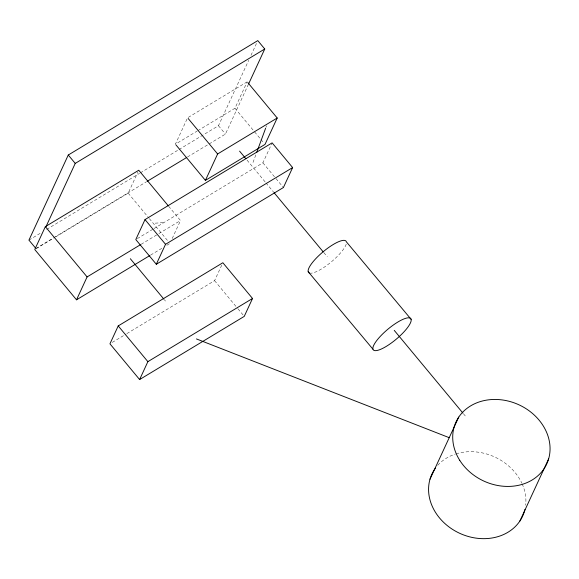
<?xml version="1.0" encoding="UTF-8"?>
<svg xmlns="http://www.w3.org/2000/svg" width="579" height="579" viewBox="0 0 579 579"><rect width="100%" height="100%" fill="white"/><g stroke="black" fill="none" stroke-linecap="round" stroke-linejoin="round"><path stroke-width="0.43" stroke-dasharray="2.9 2.17" d="M253.03 162.417L256.099 154.094M265.92 127.452L266.535 125.788M55.613 236.941L128.183 193.133L138.005 171.883M179.02 149.527L218.471 125.715L248.724 60.252M250.989 55.338L256.663 43.063M172.202 238.519L180.51 220.534L169.075 206.754M197.83 130.673L234.973 108.244L246.806 82.638M209.185 143.903L225.434 134.096L248.116 84.997M153.985 228.575L262.895 162.829L271.746 143.672M126.873 333.605L214.585 280.656L221.728 265.196M247.175 81.834L187.589 117.805L175.386 144.214L197.055 131.136M28.95 240.126L41.326 232.649M46.74 229.385L139.568 173.345M140.342 172.882L178.245 149.997M35.905 248.507L52.928 238.23M53.702 237.766L146.53 181.726M187.524 156.974L208.411 144.366M36.318 248.594L54.846 237.412M137.31 238.635L153.225 229.031M141.138 244.302L158.125 234.046M158.892 233.583L180.51 220.534M150.634 255.071L162.214 248.087M166.846 245.286L169.936 243.426M112.254 342.428L126.099 334.069M155.201 223.161L163.835 222.626M234.973 108.244L254.029 131.201M254.608 131.896L260.384 138.851M260.963 139.546L263.85 143.027M262.895 162.829L275.43 177.919M275.995 178.607L283.406 187.531M463.432 413.717L466.254 417.112M218.471 125.715L225.434 134.096M247.038 160.115L265.392 182.226M265.964 182.913L273.426 191.895M323.849 252.639L327.287 256.779M214.585 280.656L237.404 308.137M237.976 308.824L244.251 316.387M128.183 193.133L148.774 217.936M149.346 218.623L167.649 240.669M164.385 299.756L165.485 301.08M346.22 244.121A24.398 6.507 -39.9 0 1 329.176 263.611A24.398 6.507 -39.9 0 1 309.338 272.97M437.753 465.292A49.989 41.977 24.8 0 1 455.239 454.117M456.057 453.849A49.989 41.977 24.8 0 1 521.838 483.161M522.193 483.95A49.989 41.977 24.8 0 1 525.674 505.243"/><path stroke-width="0.87" d="M256.714 152.429L265.616 128.285M248.492 84.179L264.755 48.991L257.793 40.61L68.271 155.02L28.95 240.126L35.37 247.863M168.503 206.066L138.765 170.248L45.35 226.635L34.769 249.527L76.522 299.813L149.86 255.542M46.117 226.411L75.234 163.401L264.755 48.991M76.522 299.813L87.096 276.928L140.364 244.765M145.018 219.593L135.797 239.554L156.308 264.256L283.406 187.531L292.627 167.577L272.116 142.868L145.018 219.593L165.529 244.302L156.308 264.256M118.217 325.919L109.945 343.825L139.611 379.556L244.251 316.387L252.524 298.482L222.857 262.75L118.217 325.919L147.877 361.651L139.611 379.556M175.965 144.916L205.415 180.387L217.617 153.978L277.203 118.007L247.754 82.529M277.203 118.007L265.001 144.417L205.415 180.387M429.98 479.253L458.749 417.083M519.884 521.028L548.646 458.858M147.298 181.263L186.749 157.445M165.529 244.302L292.627 167.577M147.877 361.651L252.524 298.482M196.447 338.932L449.232 437.681M411.112 319.311A24.398 6.507 -39.9 0 0 380.837 335.791A24.398 6.507 -39.9 0 0 384.109 347.632A24.398 6.507 -39.9 0 0 411.112 319.311L346.38 241.841A24.398 6.507 -39.9 0 0 322.923 251.945A24.398 6.507 -39.9 0 0 309.338 272.97M308.194 271.71L372.927 349.18M394.248 330.385L462.867 413.037M239.583 151.133L245.894 158.733M273.997 192.59L323.277 251.952M188.168 118.5L217.617 153.978M68.271 155.02L75.234 163.401M130.318 258.719L163.835 299.09M45.35 226.635L87.096 276.928M524.936 509.462A49.989 41.977 24.8 0 1 459.523 533.223A49.989 41.977 24.8 0 1 435.582 467.941M459.726 460.298A49.989 41.977 24.8 0 0 544.021 468.787A49.989 41.977 24.8 0 0 500.408 399.72A49.989 41.977 24.8 0 0 459.726 460.298"/></g></svg>
